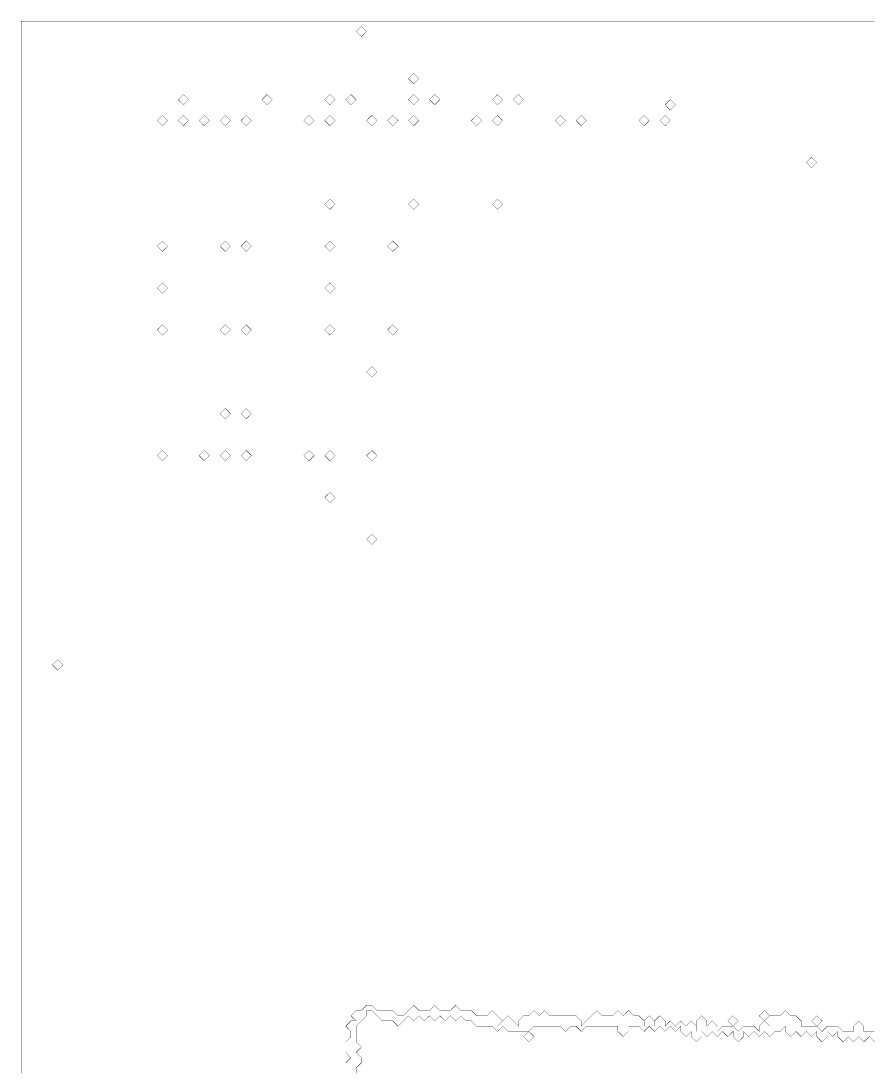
# Model space of a CAD drawing. Header units: metres. Extents: x 0 to 4939, y -4939 to 0.
# Drawn here: x 0 to 1573, y -1933 to 0 of the extents above; entities that cross this region are included whole.
import ezdxf

# ---------------------------------------------------------------- set-up
doc = ezdxf.new("R2010")
doc.units = ezdxf.units.M
doc.layers.add('conductor', color=1, linetype='Continuous')
doc.layers.add('substrate', color=5, linetype='Continuous')

msp = doc.modelspace()

# ---------------------------------------------------------------- linework, layer by layer
at = {"layer": 'conductor', "const_width": 0.5}
msp.add_lwpolyline([(1575.2, -1884.5), (1565.6, -1874.8), (1555.9, -1884.5), (1546.2, -1874.8), (1536.6, -1884.5), (1526.9, -1874.8), (1517.3, -1884.5), (1507.6, -1874.8), (1507.6, -1865.2), (1497.9, -1874.8), (1488.3, -1865.2), (1488.3, -1874.8), (1478.6, -1884.5), (1468.9, -1874.8), (1468.9, -1865.2), (1459.3, -1874.8), (1449.6, -1865.2), (1439.9, -1874.8), (1430.3, -1865.2), (1420.6, -1874.8), (1411, -1865.2), (1411, -1855.5), (1401.3, -1865.2), (1391.6, -1865.2), (1382, -1874.8), (1372.3, -1865.2), (1362.6, -1874.8), (1353, -1865.2), (1343.3, -1874.8), (1333.6, -1865.2), (1333.6, -1874.8), (1324, -1884.5), (1314.3, -1874.8), (1314.3, -1865.2), (1304.6, -1874.8), (1295, -1865.2), (1285.3, -1874.8), (1275.7, -1865.2), (1266, -1874.8), (1256.3, -1865.2), (1256.3, -1874.8), (1246.7, -1884.5), (1237, -1874.8), (1237, -1865.2), (1227.3, -1874.8), (1217.7, -1865.2), (1217.7, -1855.5), (1208, -1865.2), (1198.3, -1855.5), (1188.7, -1865.2), (1179, -1855.5), (1169.4, -1865.2), (1159.7, -1855.5), (1150, -1865.2), (1140.4, -1855.5), (1130.7, -1855.5), (1121, -1855.5), (1121, -1865.2), (1111.4, -1874.8), (1101.7, -1865.2), (1101.7, -1855.5), (1092, -1855.5), (1082.4, -1855.5), (1072.7, -1855.5), (1063, -1855.5), (1053.4, -1855.5), (1043.7, -1855.5), (1034.1, -1865.2), (1024.4, -1855.5), (1014.7, -1855.5), (1005.1, -1865.2), (995.4, -1855.5), (985.7, -1855.5), (976.1, -1855.5), (966.4, -1855.5), (956.7, -1855.5), (947.1, -1855.5), (937.4, -1865.2), (927.8, -1865.2), (918.1, -1865.2), (908.4, -1865.2), (898.8, -1865.2), (889.1, -1855.5), (879.4, -1865.2), (869.8, -1855.5), (860.1, -1855.5), (850.4, -1855.5), (840.8, -1855.5), (831.1, -1845.8), (821.4, -1845.8), (811.8, -1836.2), (802.1, -1845.8), (792.5, -1836.2), (782.8, -1845.8), (773.1, -1836.2), (763.5, -1845.8), (753.8, -1836.2), (744.1, -1845.8), (734.5, -1836.2), (724.8, -1845.8), (715.1, -1836.2), (705.5, -1845.8), (695.8, -1855.5), (686.1, -1845.8), (676.5, -1845.8), (666.8, -1845.8), (657.2, -1836.2), (647.5, -1826.5), (637.8, -1826.5), (637.8, -1836.2), (628.2, -1845.8), (618.5, -1855.5), (618.5, -1865.2), (618.5, -1874.8), (618.5, -1884.5), (628.2, -1894.2), (618.5, -1903.8), (628.2, -1913.5), (628.2, -1923.1), (618.5, -1932.8), (618.5, -1942.5)], dxfattribs=at)
msp.add_lwpolyline([(927.8, -1874.8), (937.4, -1865.2), (947.1, -1874.8), (937.4, -1884.5)], close=True, dxfattribs=at)
at = {"layer": 'substrate', "const_width": 0.5}
for points in [[(1575.2, 0), (1565.6, 0), (1555.9, 0), (1546.2, 0), (1536.6, 0), (1526.9, 0), (1517.3, 0), (1507.6, 0), (1497.9, 0), (1488.3, 0), (1478.6, 0), (1468.9, 0), (1459.3, 0), (1449.6, 0), (1439.9, 0), (1430.3, 0), (1420.6, 0), (1411, 0), (1401.3, 0), (1391.6, 0), (1382, 0), (1372.3, 0), (1362.6, 0), (1353, 0), (1343.3, 0), (1333.6, 0), (1324, 0), (1314.3, 0), (1304.6, 0), (1295, 0), (1285.3, 0), (1275.7, 0), (1266, 0), (1256.3, 0), (1246.7, 0), (1237, 0), (1227.3, 0), (1217.7, 0), (1208, 0), (1198.3, 0), (1188.7, 0), (1179, 0), (1169.4, 0), (1159.7, 0), (1150, 0), (1140.4, 0), (1130.7, 0), (1121, 0), (1111.4, 0), (1101.7, 0), (1092, 0), (1082.4, 0), (1072.7, 0), (1063, 0), (1053.4, 0), (1043.7, 0), (1034.1, 0), (1024.4, 0), (1014.7, 0), (1005.1, 0), (995.4, 0), (985.7, 0), (976.1, 0), (966.4, 0), (956.7, 0), (947.1, 0), (937.4, 0), (927.8, 0), (918.1, 0), (908.4, 0), (898.8, 0), (889.1, 0), (879.4, 0), (869.8, 0), (860.1, 0), (850.4, 0), (840.8, 0), (831.1, 0), (821.4, 0), (811.8, 0), (802.1, 0), (792.5, 0), (782.8, 0), (773.1, 0), (763.5, 0), (753.8, 0), (744.1, 0), (734.5, 0), (724.8, 0), (715.1, 0), (705.5, 0), (695.8, 0), (686.1, 0), (676.5, 0), (666.8, 0), (657.2, 0), (647.5, 0), (637.8, 0), (628.2, 0), (618.5, 0), (608.8, 0), (599.2, 0), (589.5, 0), (579.8, 0), (570.2, 0), (560.5, 0), (550.9, 0), (541.2, 0), (531.5, 0), (521.9, 0), (512.2, 0), (502.5, 0), (492.9, 0), (483.2, 0), (473.5, 0), (463.9, 0), (454.2, 0), (444.5, 0), (434.9, 0), (425.2, 0), (415.6, 0), (405.9, 0), (396.2, 0), (386.6, 0), (376.9, 0), (367.2, 0), (357.6, 0), (347.9, 0), (338.2, 0), (328.6, 0), (318.9, 0), (309.2, 0), (299.6, 0), (289.9, 0), (280.3, 0), (270.6, 0), (260.9, 0), (251.3, 0), (241.6, 0), (231.9, 0), (222.3, 0), (212.6, 0), (202.9, 0), (193.3, 0), (183.6, 0), (174, 0), (164.3, 0), (154.6, 0), (145, 0), (135.3, 0), (125.6, 0), (116, 0), (106.3, 0), (96.6, 0), (87, 0), (77.3, 0), (67.6, 0), (58, 0), (48.3, 0), (38.7, 0), (29, 0), (19.3, 0), (9.7, 0), (0, 0), (0, -9.7), (0, -19.3), (0, -29), (0, -38.7), (0, -48.3), (0, -58), (0, -67.6), (0, -77.3), (0, -87), (0, -96.6), (0, -106.3), (0, -116), (0, -125.6), (0, -135.3), (0, -145), (0, -154.6), (0, -164.3), (0, -174), (0, -183.6), (0, -193.3), (0, -202.9), (0, -212.6), (0, -222.3), (0, -231.9), (0, -241.6), (0, -251.3), (0, -260.9), (0, -270.6), (0, -280.3), (0, -289.9), (0, -299.6), (0, -309.2), (0, -318.9), (0, -328.6), (0, -338.2), (0, -347.9), (0, -357.6), (0, -367.2), (0, -376.9), (0, -386.6), (0, -396.2), (0, -405.9), (0, -415.6), (0, -425.2), (0, -434.9), (0, -444.5), (0, -454.2), (0, -463.9), (0, -473.5), (0, -483.2), (0, -492.9), (0, -502.5), (0, -512.2), (0, -521.9), (0, -531.5), (0, -541.2), (0, -550.9), (0, -560.5), (0, -570.2), (0, -579.8), (0, -589.5), (0, -599.2), (0, -608.8), (0, -618.5), (0, -628.2), (0, -637.8), (0, -647.5), (0, -657.2), (0, -666.8), (0, -676.5), (0, -686.1), (0, -695.8), (0, -705.5), (0, -715.1), (0, -724.8), (0, -734.5), (0, -744.1), (0, -753.8), (0, -763.5), (0, -773.1), (0, -782.8), (0, -792.5), (0, -802.1), (0, -811.8), (0, -821.4), (0, -831.1), (0, -840.8), (0, -850.4), (0, -860.1), (0, -869.8), (0, -879.4), (0, -889.1), (0, -898.8), (0, -908.4), (0, -918.1), (0, -927.8), (0, -937.4), (0, -947.1), (0, -956.7), (0, -966.4), (0, -976.1), (0, -985.7), (0, -995.4), (0, -1005.1), (0, -1014.7), (0, -1024.4), (0, -1034.1), (0, -1043.7), (0, -1053.4), (0, -1063), (0, -1072.7), (0, -1082.4), (0, -1092), (0, -1101.7), (0, -1111.4), (0, -1121), (0, -1130.7), (0, -1140.4), (0, -1150), (0, -1159.7), (0, -1169.4), (0, -1179), (0, -1188.7), (0, -1198.3), (0, -1208), (0, -1217.7), (0, -1227.3), (0, -1237), (0, -1246.7), (0, -1256.3), (0, -1266), (0, -1275.7), (0, -1285.3), (0, -1295), (0, -1304.6), (0, -1314.3), (0, -1324), (0, -1333.6), (0, -1343.3), (0, -1353), (0, -1362.6), (0, -1372.3), (0, -1382), (0, -1391.6), (0, -1401.3), (0, -1411), (0, -1420.6), (0, -1430.3), (0, -1439.9), (0, -1449.6), (0, -1459.3), (0, -1468.9), (0, -1478.6), (0, -1488.3), (0, -1497.9), (0, -1507.6), (0, -1517.3), (0, -1526.9), (0, -1536.6), (0, -1546.2), (0, -1555.9), (0, -1565.6), (0, -1575.2), (0, -1584.9), (0, -1594.6), (0, -1604.2), (0, -1613.9), (0, -1623.6), (0, -1633.2), (0, -1642.9), (0, -1652.6), (0, -1662.2), (0, -1671.9), (0, -1681.5), (0, -1691.2), (0, -1700.9), (0, -1710.5), (0, -1720.2), (0, -1729.9), (0, -1739.5), (0, -1749.2), (0, -1758.9), (0, -1768.5), (0, -1778.2), (0, -1787.9), (0, -1797.5), (0, -1807.2), (0, -1816.8), (0, -1826.5), (0, -1836.2), (0, -1845.8), (0, -1855.5), (0, -1865.2), (0, -1874.8), (0, -1884.5), (0, -1894.2), (0, -1903.8), (0, -1913.5), (0, -1923.1), (0, -1932.8), (0, -1942.5)], [(599.2, -1942.5), (599.2, -1932.8), (599.2, -1923.1), (608.8, -1913.5), (599.2, -1903.8), (599.2, -1894.2), (599.2, -1884.5), (608.8, -1874.8), (608.8, -1865.2), (599.2, -1855.5), (608.8, -1845.8), (618.5, -1845.8), (608.8, -1836.2), (618.5, -1826.5), (628.2, -1826.5), (637.8, -1816.8), (647.5, -1816.8), (657.2, -1826.5), (666.8, -1826.5), (676.5, -1826.5), (686.1, -1826.5), (695.8, -1836.2), (705.5, -1836.2), (715.1, -1826.5), (724.8, -1816.8), (734.5, -1826.5), (744.1, -1826.5), (753.8, -1826.5), (763.5, -1816.8), (773.1, -1826.5), (782.8, -1826.5), (792.5, -1826.5), (802.1, -1816.8), (811.8, -1826.5), (821.4, -1826.5), (831.1, -1826.5), (840.8, -1836.2), (850.4, -1836.2), (860.1, -1836.2), (869.8, -1826.5), (879.4, -1836.2), (889.1, -1845.8), (879.4, -1855.5), (889.1, -1845.8), (898.8, -1836.2), (908.4, -1845.8), (918.1, -1855.5), (918.1, -1845.8), (927.8, -1836.2), (937.4, -1836.2), (947.1, -1826.5), (956.7, -1836.2), (966.4, -1826.5), (976.1, -1836.2), (985.7, -1836.2), (995.4, -1836.2), (1005.1, -1836.2), (1014.7, -1836.2), (1024.4, -1836.2), (1034.1, -1845.8), (1034.1, -1855.5), (1043.7, -1845.8), (1053.4, -1836.2), (1063, -1826.5), (1072.7, -1836.2), (1082.4, -1836.2), (1092, -1836.2), (1101.7, -1826.5), (1111.4, -1836.2), (1121, -1826.5), (1130.7, -1836.2), (1140.4, -1836.2), (1150, -1845.8), (1150, -1855.5), (1150, -1845.8), (1159.7, -1836.2), (1169.4, -1845.8), (1169.4, -1855.5), (1169.4, -1845.8), (1179, -1836.2), (1188.7, -1845.8), (1188.7, -1855.5), (1198.3, -1845.8), (1208, -1855.5), (1217.7, -1845.8), (1227.3, -1855.5), (1237, -1845.8), (1246.7, -1855.5), (1246.7, -1865.2), (1246.7, -1855.5), (1246.7, -1845.8), (1256.3, -1836.2), (1266, -1845.8), (1266, -1855.5), (1275.7, -1845.8), (1285.3, -1855.5), (1285.3, -1865.2), (1295, -1855.5), (1304.6, -1855.5), (1314.3, -1855.5), (1324, -1865.2), (1333.6, -1855.5), (1343.3, -1855.5), (1353, -1855.5), (1362.6, -1865.2), (1362.6, -1855.5), (1372.3, -1845.8), (1382, -1855.5), (1372.3, -1845.8), (1382, -1836.2), (1391.6, -1836.2), (1401.3, -1836.2), (1411, -1826.5), (1420.6, -1836.2), (1430.3, -1836.2), (1439.9, -1845.8), (1439.9, -1855.5), (1449.6, -1855.5), (1459.3, -1855.5), (1468.9, -1855.5), (1478.6, -1865.2), (1488.3, -1855.5), (1497.9, -1855.5), (1507.6, -1855.5), (1517.3, -1865.2), (1526.9, -1865.2), (1536.6, -1865.2), (1536.6, -1855.5), (1546.2, -1845.8), (1555.9, -1855.5), (1555.9, -1865.2), (1565.6, -1865.2), (1575.2, -1865.2)]]:
    msp.add_lwpolyline(points, dxfattribs=at)
for points in [[(618.5, -19.3), (628.2, -9.7), (637.8, -19.3), (628.2, -29)], [(715.1, -106.3), (724.8, -96.6), (734.5, -106.3), (724.8, -116)], [(289.9, -145), (299.6, -135.3), (309.2, -145), (299.6, -154.6)], [(444.5, -145), (454.2, -135.3), (463.9, -145), (454.2, -154.6)], [(560.5, -145), (570.2, -135.3), (579.8, -145), (570.2, -154.6)], [(599.2, -145), (608.8, -135.3), (618.5, -145), (608.8, -154.6)], [(715.1, -145), (724.8, -135.3), (734.5, -145), (724.8, -154.6)], [(753.8, -145), (763.5, -135.3), (773.1, -145), (763.5, -154.6)], [(869.8, -145), (879.4, -135.3), (889.1, -145), (879.4, -154.6)], [(908.4, -145), (918.1, -135.3), (927.8, -145), (918.1, -154.6)], [(1188.7, -154.6), (1198.3, -145), (1208, -154.6), (1198.3, -164.3)], [(251.3, -183.6), (260.9, -174), (270.6, -183.6), (260.9, -193.3)], [(289.9, -183.6), (299.6, -174), (309.2, -183.6), (299.6, -193.3)], [(328.6, -183.6), (338.2, -174), (347.9, -183.6), (338.2, -193.3)], [(367.2, -183.6), (376.9, -174), (386.6, -183.6), (376.9, -193.3)], [(405.9, -183.6), (415.6, -174), (425.2, -183.6), (415.6, -193.3)], [(521.9, -183.6), (531.5, -174), (541.2, -183.6), (531.5, -193.3)], [(560.5, -183.6), (570.2, -174), (579.8, -183.6), (570.2, -193.3)], [(637.8, -183.6), (647.5, -174), (657.2, -183.6), (647.5, -193.3)], [(676.5, -183.6), (686.1, -174), (695.8, -183.6), (686.1, -193.3)], [(715.1, -183.6), (724.8, -174), (734.5, -183.6), (724.8, -193.3)], [(831.1, -183.6), (840.8, -174), (850.4, -183.6), (840.8, -193.3)], [(869.8, -183.6), (879.4, -174), (889.1, -183.6), (879.4, -193.3)], [(985.7, -183.6), (995.4, -174), (1005.1, -183.6), (995.4, -193.3)], [(1024.4, -183.6), (1034.1, -174), (1043.7, -183.6), (1034.1, -193.3)], [(1140.4, -183.6), (1150, -174), (1159.7, -183.6), (1150, -193.3)], [(1179, -183.6), (1188.7, -174), (1198.3, -183.6), (1188.7, -193.3)], [(1449.6, -260.9), (1459.3, -251.3), (1468.9, -260.9), (1459.3, -270.6)], [(560.5, -338.2), (570.2, -328.6), (579.8, -338.2), (570.2, -347.9)], [(715.1, -338.2), (724.8, -328.6), (734.5, -338.2), (724.8, -347.9)], [(869.8, -338.2), (879.4, -328.6), (889.1, -338.2), (879.4, -347.9)], [(251.3, -415.6), (260.9, -405.9), (270.6, -415.6), (260.9, -425.2)], [(367.2, -415.6), (376.9, -405.9), (386.6, -415.6), (376.9, -425.2)], [(405.9, -415.6), (415.6, -405.9), (425.2, -415.6), (415.6, -425.2)], [(560.5, -415.6), (570.2, -405.9), (579.8, -415.6), (570.2, -425.2)], [(676.5, -415.6), (686.1, -405.9), (695.8, -415.6), (686.1, -425.2)], [(251.3, -492.9), (260.9, -483.2), (270.6, -492.9), (260.9, -502.5)], [(560.5, -492.9), (570.2, -483.2), (579.8, -492.9), (570.2, -502.5)], [(251.3, -570.2), (260.9, -560.5), (270.6, -570.2), (260.9, -579.8)], [(367.2, -570.2), (376.9, -560.5), (386.6, -570.2), (376.9, -579.8)], [(405.9, -570.2), (415.6, -560.5), (425.2, -570.2), (415.6, -579.8)], [(560.5, -570.2), (570.2, -560.5), (579.8, -570.2), (570.2, -579.8)], [(676.5, -570.2), (686.1, -560.5), (695.8, -570.2), (686.1, -579.8)], [(637.8, -647.5), (647.5, -637.8), (657.2, -647.5), (647.5, -657.2)], [(367.2, -724.8), (376.9, -715.1), (386.6, -724.8), (376.9, -734.5)], [(405.9, -724.8), (415.6, -715.1), (425.2, -724.8), (415.6, -734.5)], [(251.3, -802.1), (260.9, -792.5), (270.6, -802.1), (260.9, -811.8)], [(328.6, -802.1), (338.2, -792.5), (347.9, -802.1), (338.2, -811.8)], [(367.2, -802.1), (376.9, -792.5), (386.6, -802.1), (376.9, -811.8)], [(405.9, -802.1), (415.6, -792.5), (425.2, -802.1), (415.6, -811.8)], [(521.9, -802.1), (531.5, -792.5), (541.2, -802.1), (531.5, -811.8)], [(560.5, -802.1), (570.2, -792.5), (579.8, -802.1), (570.2, -811.8)], [(637.8, -802.1), (647.5, -792.5), (657.2, -802.1), (647.5, -811.8)], [(560.5, -879.4), (570.2, -869.8), (579.8, -879.4), (570.2, -889.1)], [(637.8, -956.7), (647.5, -947.1), (657.2, -956.7), (647.5, -966.4)], [(58, -1188.7), (67.6, -1179), (77.3, -1188.7), (67.6, -1198.3)], [(1304.6, -1845.8), (1314.3, -1836.2), (1324, -1845.8), (1314.3, -1855.5)], [(1362.6, -1836.2), (1372.3, -1826.5), (1382, -1836.2), (1372.3, -1845.8)], [(1459.3, -1845.8), (1468.9, -1836.2), (1478.6, -1845.8), (1468.9, -1855.5)], [(1111.4, -1855.5)], [(1420.6, -1855.5)]]:
    msp.add_lwpolyline(points, close=True, dxfattribs=at)

doc.saveas('drawing.dxf')
